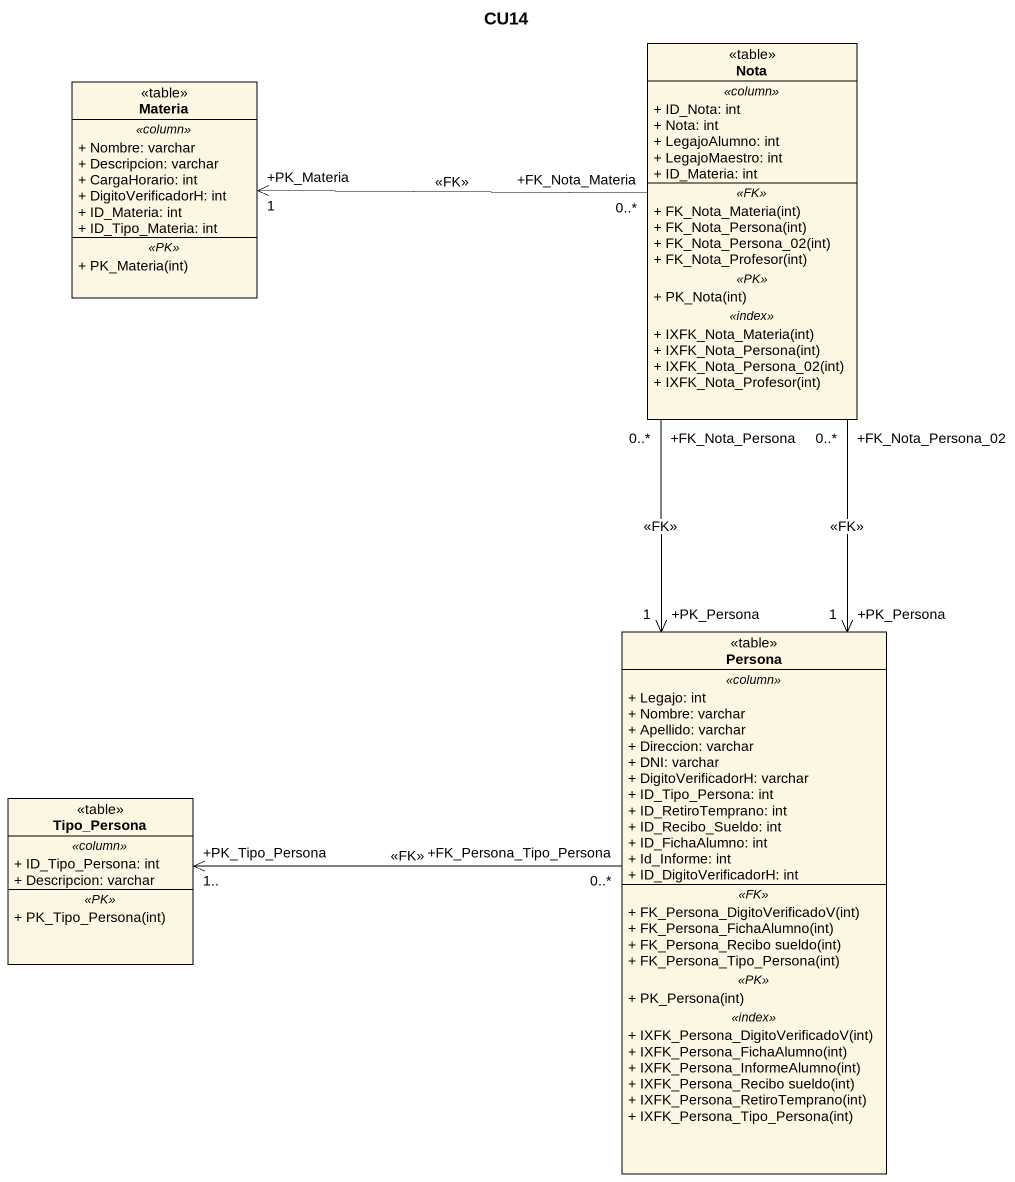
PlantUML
@startuml
title CU14
hide circle
hide empty members
skinparam classAttributeIconSize 0
class Nota <<table>> {
  .. <<column>> ..
  + ID_Nota: int
  + Nota: int
  + LegajoAlumno: int
  + LegajoMaestro: int
  + ID_Materia: int
  .. <<FK>> ..
  + FK_Nota_Materia(int)
  + FK_Nota_Persona(int)
  + FK_Nota_Persona_02(int)
  + FK_Nota_Profesor(int)
  .. <<PK>> ..
  + PK_Nota(int)
  .. <<index>> ..
  + IXFK_Nota_Materia(int)
  + IXFK_Nota_Persona(int)
  + IXFK_Nota_Persona_02(int)
  + IXFK_Nota_Profesor(int)
}
class Materia <<table>> {
  .. <<column>> ..
  + Nombre: varchar
  + Descripcion: varchar
  + CargaHorario: int
  + DigitoVerificadorH: int
  + ID_Materia: int
  + ID_Tipo_Materia: int
  .. <<PK>> ..
  + PK_Materia(int)
}
class Persona <<table>> {
  .. <<column>> ..
  + Legajo: int
  + Nombre: varchar
  + Apellido: varchar
  + Direccion: varchar
  + DNI: varchar
  + DigitoVerificadorH: varchar
  + ID_Tipo_Persona: int
  + ID_RetiroTemprano: int
  + ID_Recibo_Sueldo: int
  + ID_FichaAlumno: int
  + Id_Informe: int
  + ID_DigitoVerificadorH: int
  .. <<FK>> ..
  + FK_Persona_DigitoVerificadoV(int)
  + FK_Persona_FichaAlumno(int)
  + FK_Persona_Recibo sueldo(int)
  + FK_Persona_Tipo_Persona(int)
  .. <<PK>> ..
  + PK_Persona(int)
  .. <<index>> ..
  + IXFK_Persona_DigitoVerificadoV(int)
  + IXFK_Persona_FichaAlumno(int)
  + IXFK_Persona_InformeAlumno(int)
  + IXFK_Persona_Recibo sueldo(int)
  + IXFK_Persona_RetiroTemprano(int)
  + IXFK_Persona_Tipo_Persona(int)
}
class Tipo_Persona <<table>> {
  .. <<column>> ..
  + ID_Tipo_Persona: int
  + Descripcion: varchar
  .. <<PK>> ..
  + PK_Tipo_Persona(int)
}
Nota "+FK_Nota_Materia\n0..*" -left-> "+PK_Materia\n1" Materia : <<FK>>
Nota "+FK_Nota_Persona\n0..*" --> "+PK_Persona\n1" Persona : <<FK>>
Nota "+FK_Nota_Persona_02\n0..*" --> "+PK_Persona\n1" Persona : <<FK>>
Persona "+FK_Persona_Tipo_Persona\n0..*" -left-> "+PK_Tipo_Persona\n1.." Tipo_Persona : <<FK>>
@enduml
